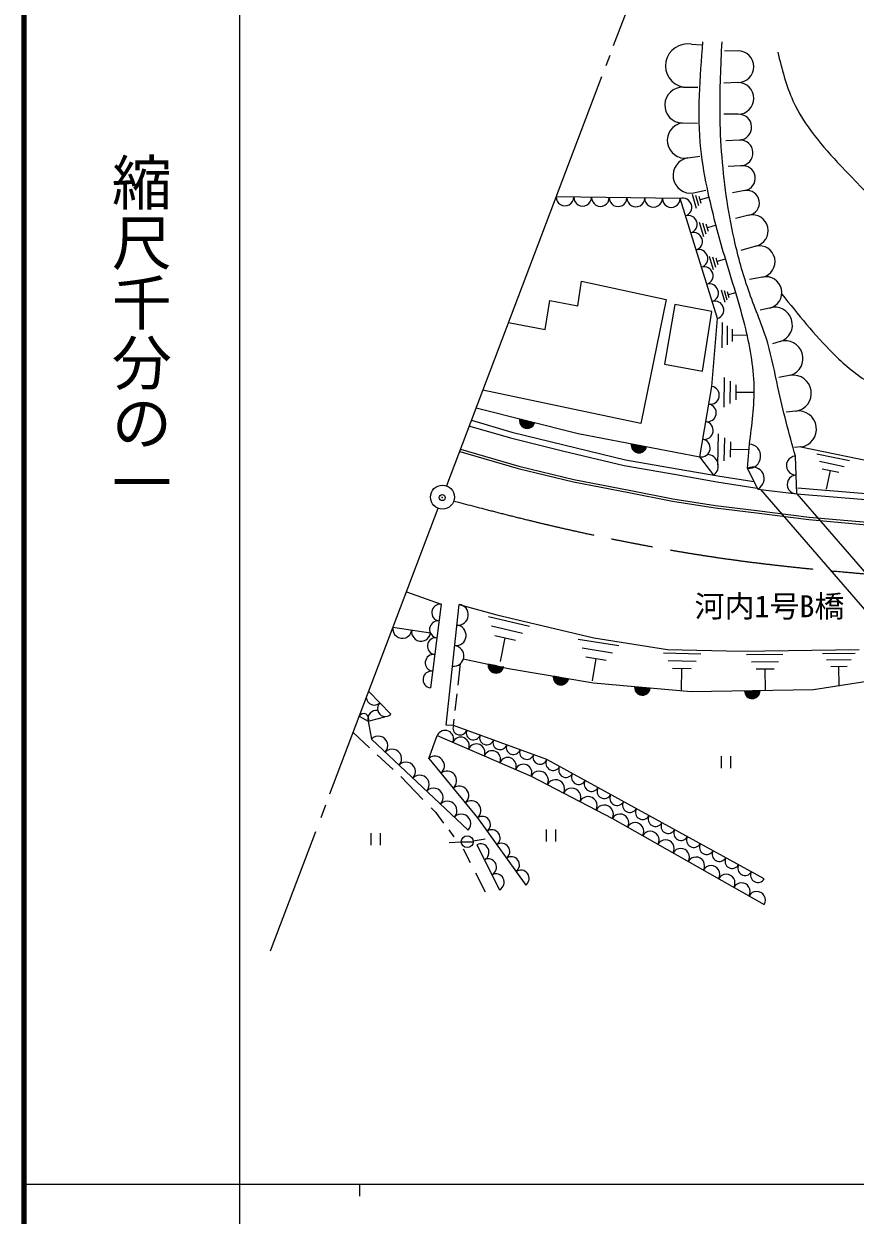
# Model space of a CAD drawing. Units: millimetres, scale not verified. Extents: x 40000 to 680000, y 20000 to 380000.
# Drawn here: x 40000 to 109336, y 202409 to 301734 of the extents above; entities that cross this region are included whole.
import ezdxf
from ezdxf.enums import TextEntityAlignment as Align

# ---------------------------------------------------------------- set-up
doc = ezdxf.new("R2010")
doc.units = ezdxf.units.MM
doc.header["$LTSCALE"] = 1000
doc.header["$PDMODE"] = 32
doc.header["$PDSIZE"] = 500
doc.linetypes.add('CHAIN', pattern=[18.5, 12, -1.5, 3.5, -1.5])
for name, color, linetype, lineweight in [('M-BGD', 7, 'Continuous', 25), ('M-BMK', 2, 'CHAIN', 13), ('M-BMK-SRVR', 3, 'Continuous', 25), ('M-TTL', 2, 'Continuous', 140), ('M-TTL-BAND', 7, 'Continuous', 25)]:
    doc.layers.add(name, color=color, linetype=linetype, lineweight=lineweight)
doc.layers.add('M-OTRS', color=6, linetype='Continuous')
doc.layers.add('M-STR-STR1', color=1, linetype='Continuous')
doc.styles.add('@ＭＳ ゴシック', font='')
doc.styles.add('ＭＳ ゴシック', font='')
doc.styles.get('@ＭＳ ゴシック').set_extended_font_data('@MS Gothic')
doc.styles.get('ＭＳ ゴシック').set_extended_font_data('MS Gothic')

msp = doc.modelspace()

# ---------------------------------------------------------------- linework, layer by layer
at = {"layer": 'M-BGD'}
for p, q in [((95676, 300029), (96552, 299971)), ((99567, 299486), (98427, 299456)), ((94998, 296455), (96223, 296446)), ((99567, 296839), (98377, 296798)), ((99567, 294193), (98387, 294209)), ((94907, 293469), (96184, 293463)), ((99680, 292044), (98557, 291991)), ((95382, 290551), (96378, 290693)), ((99793, 289895), (98747, 289842)), ((94736, 287162), (84396, 287310)), ((97848, 277164), (94736, 287162)), ((96106, 286330), (95766, 287510)), ((95857, 287633), (96881, 287864)), ((96306, 286550), (96046, 287430)), ((96496, 286760), (96326, 287350)), ((97116, 287260), (96416, 287060)), ((100133, 287836), (99097, 287633)), ((96726, 283980), (96346, 285180)), ((96916, 284210), (96636, 285110)), ((100472, 285778), (99366, 285494)), ((97106, 284430), (96916, 285030)), ((97736, 284960), (97016, 284730)), ((101045, 283199), (99796, 282836)), ((97526, 281220), (97196, 282340)), ((97716, 281430), (97466, 282270)), ((97896, 281630), (97736, 282190)), ((98486, 282110), (97816, 281910)), ((86195, 278209), (86512, 280293)), ((86512, 280293), (93578, 278753)), ((101618, 280620), (100536, 280427)), ((98486, 278490), (98186, 279540)), ((98656, 278690), (98436, 279470)), ((98826, 278880), (98676, 279400)), ((99376, 279320), (98756, 279140)), ((83477, 276261), (83884, 278662)), ((83884, 278662), (86195, 278209)), ((93578, 278753), (91449, 268425)), ((94303, 278345), (93442, 273362)), ((97383, 277756), (94303, 278345)), ((96613, 272773), (97383, 277756)), ((97389, 271501), (97848, 277164)), ((102191, 278041), (101415, 277849)), ((80427, 276845), (83477, 276261)), ((98246, 274720), (98266, 276820)), ((98676, 274980), (98686, 276560)), ((99096, 275240), (99096, 276290)), ((100356, 275750), (99096, 275770)), ((103073, 275236), (102445, 275060)), ((93442, 273362), (96613, 272773)), ((98406, 269770), (98426, 272260)), ((103956, 272431), (102976, 272245)), ((91449, 268425), (78283, 271188)), ((96371, 265635), (97389, 271501)), ((98906, 270080), (98926, 271950)), ((99406, 270390), (99416, 271630)), ((100856, 271000), (99416, 271010)), ((77727, 269724), (86237, 267585)), ((104385, 269445), (103579, 269358)), ((77191, 268199), (80584, 267210)), ((77331, 268679), (80714, 267693)), ((80584, 267210), (84915, 266137)), ((80714, 267693), (85033, 266623)), ((86237, 267585), (96371, 265635)), ((97886, 264980), (97946, 267540)), ((98406, 265290), (98456, 267210)), ((76416, 266266), (81290, 264865)), ((85033, 266623), (90184, 265395)), ((98926, 265600), (98956, 266880)), ((100436, 266210), (98946, 266240)), ((100361, 264677), (100517, 266699)), ((104815, 266459), (104283, 266399)), ((104815, 266459), (117958, 263751)), ((76361, 266074), (81239, 264671)), ((84915, 266137), (90083, 264905)), ((90184, 265395), (94502, 264642)), ((97539, 264106), (96371, 265635)), ((104476, 262554), (104348, 265683)), ((106126, 265880), (108876, 265320)), ((106356, 265260), (108426, 264840)), ((81239, 264671), (85833, 263555)), ((81290, 264865), (85876, 263751)), ((90083, 264905), (94416, 264150)), ((94502, 264642), (97870, 264048)), ((101205, 262945), (100361, 264677)), ((106586, 264640), (107966, 264360)), ((106946, 262950), (107276, 264500)), ((85833, 263555), (90449, 262648)), ((85876, 263751), (90488, 262844)), ((94416, 264150), (97789, 263554)), ((97789, 263554), (101163, 263032)), ((97870, 264048), (100896, 263579)), ((90449, 262648), (94106, 261948)), ((90488, 262844), (94140, 262145)), ((101205, 262945), (104476, 262554)), ((101439, 262917), (113002, 249558)), ((104476, 262554), (115158, 250214)), ((104476, 262554), (110194, 262073)), ((104518, 263053), (110224, 262572)), ((94106, 261948), (97662, 261376)), ((94140, 262145), (97690, 261575)), ((97662, 261376), (101111, 260962)), ((97690, 261575), (101135, 261160)), ((101111, 260962), (105466, 260417)), ((101135, 261160), (105488, 260616)), ((105466, 260417), (110318, 259976)), ((105488, 260616), (110333, 260176)), ((71905, 254370), (74818, 253337)), ((74818, 253337), (73906, 246367)), ((75224, 243263), (76300, 253319)), ((76300, 253319), (79452, 252469)), ((78746, 252330), (82186, 251510)), ((79452, 252469), (87532, 250543)), ((73915, 250933), (70785, 251415)), ((79016, 251540), (81596, 250930)), ((79276, 250750), (80996, 250340)), ((79766, 248570), (80136, 250550)), ((86246, 250440), (89626, 249910)), ((87532, 250543), (93685, 249567)), ((86566, 249700), (89106, 249300)), ((93685, 249567), (99814, 249442)), ((99814, 249442), (109671, 249580)), ((76218, 246590), (76432, 248408)), ((80436, 247951), (76655, 248751)), ((86876, 248950), (88576, 248690)), ((87436, 246960), (87726, 248820)), ((93346, 249280), (96476, 249210)), ((93726, 248650), (96076, 248600)), ((100286, 249150), (103316, 249190)), ((100676, 248550), (102946, 248580)), ((106606, 249240), (109326, 249270)), ((106956, 248700), (108996, 248730)), ((87521, 246771), (80436, 247951)), ((94106, 248010), (95666, 247980)), ((94846, 246140), (94886, 248000)), ((101066, 247950), (102576, 247970)), ((101846, 246190), (101826, 247960)), ((114119, 247504), (105858, 246202)), ((107306, 248160), (108666, 248180)), ((108006, 246500), (107986, 248170)), ((95655, 246049), (87521, 246771)), ((68761, 246079), (70621, 244177)), ((75970, 244474), (76133, 245865)), ((105858, 246202), (95655, 246049)), ((67973, 244000), (68719, 243606)), ((68719, 243606), (70116, 243946)), ((68719, 243606), (68984, 242096)), ((75825, 243238), (75885, 243749)), ((67462, 242654), (68836, 241382)), ((73771, 240492), (74486, 242400)), ((74486, 242400), (82310, 239013)), ((75825, 243238), (75224, 243263)), ((83613, 240391), (75825, 243238)), ((68984, 242096), (77060, 234511)), ((69468, 240798), (70796, 239569)), ((73771, 240492), (77826, 235531)), ((101753, 230462), (83613, 240391)), ((98199, 239685), (98199, 240685)), ((98949, 240685), (98949, 239685)), ((71442, 238971), (73291, 237077)), ((82310, 239013), (89084, 235483)), ((73985, 236365), (74322, 236021)), ((74322, 236021), (75006, 235103)), ((77826, 235531), (81857, 229925)), ((89084, 235483), (101753, 228315)), ((75439, 234522), (75867, 233949)), ((83606, 233556), (83606, 234556)), ((84356, 234556), (84356, 233556)), ((68956, 233264), (68956, 234264)), ((69706, 234264), (69706, 233264)), ((76486, 233520), (75486, 233450)), ((76486, 233549), (77486, 233549)), ((77476, 233630), (78466, 233790)), ((76633, 232955), (77217, 231816)), ((77778, 233289), (79686, 229544)), ((77661, 230952), (78470, 229377))]:
    msp.add_line(p, q, dxfattribs=at)
msp.add_circle((76986, 233549), 500, dxfattribs=at)
for centre, radius, start, end in [((95337, 298242), 1819, 79.24903, 259.24903), ((99567, 298163), 1323, 270, 90), ((94952, 294962), 1494, 88.2643, 268.2643), ((99567, 295516), 1323, 270, 90), ((99624, 293118), 1076, 273.01279, 93.01279), ((95145, 292010), 1478, 99.24611, 279.24611), ((99737, 290969), 1076, 273.01279, 93.01279), ((95620, 289092), 1478, 99.24611, 279.24611), ((99963, 288866), 1043, 279.36019, 99.36019), ((85134, 287299), 739, 179.18436, 359.18436), ((86612, 287278), 739, 179.18436, 359.18436), ((88089, 287257), 739, 179.18436, 359.18436), ((89566, 287236), 739, 179.18436, 359.18436), ((91043, 287215), 739, 179.18436, 359.18436), ((92520, 287194), 739, 179.18436, 359.18436), ((93997, 287173), 739, 179.18436, 359.18436), ((94958, 286448), 748, 287.28742, 107.28742), ((100302, 286807), 1043, 279.36019, 99.36019), ((95403, 285020), 748, 287.28742, 107.28742), ((100759, 284488), 1321, 282.52881, 102.52881), ((95847, 283591), 748, 287.28742, 107.28742), ((101332, 281910), 1321, 282.52881, 102.52881), ((96292, 282163), 748, 287.28742, 107.28742), ((96737, 280735), 748, 287.28742, 107.28742), ((101905, 279331), 1321, 282.52881, 102.52881), ((97181, 279306), 748, 287.28742, 107.28742), ((97626, 277878), 748, 287.28742, 107.28742), ((102632, 276639), 1470, 287.4592, 107.4592), ((103515, 273834), 1470, 287.4592, 107.4592), ((104171, 270938), 1508, 278.19086, 98.19086), ((97262, 270768), 744, 260.16106, 80.16106), ((97007, 269301), 744, 260.16106, 80.16106), ((104600, 267952), 1508, 278.19086, 98.19086), ((81982, 268654), 650, 165.88902, 345.88902), ((81982, 268654), 600, 165.88902, 345.88902), ((81982, 268654), 550, 165.88902, 345.88902), ((81982, 268654), 500, 165.88902, 345.88902), ((81982, 268654), 450, 165.88902, 345.88902), ((81982, 268654), 400, 165.88902, 345.88902), ((81982, 268654), 350, 165.88902, 345.88902), ((81982, 268654), 300, 165.88902, 345.88902), ((81982, 268654), 250, 165.88902, 345.88902), ((81982, 268654), 200, 165.88902, 345.88902), ((81982, 268654), 150, 165.88902, 345.88902), ((81982, 268654), 100, 165.88902, 345.88902), ((81982, 268654), 50, 165.88902, 345.88902), ((96753, 267835), 744, 260.16106, 80.16106), ((91304, 266610), 650, 169.10972, 349.10972), ((91304, 266610), 600, 169.10972, 349.10972), ((91304, 266610), 550, 169.10972, 349.10972), ((91304, 266610), 500, 169.10972, 349.10972), ((91304, 266610), 450, 169.10972, 349.10972), ((91304, 266610), 400, 169.10972, 349.10972), ((91304, 266610), 350, 169.10972, 349.10972), ((91304, 266610), 300, 169.10972, 349.10972), ((91304, 266610), 250, 169.10972, 349.10972), ((91304, 266610), 200, 169.10972, 349.10972), ((91304, 266610), 150, 169.10972, 349.10972), ((91304, 266610), 100, 169.10972, 349.10972), ((91304, 266610), 50, 169.10972, 349.10972), ((96499, 266368), 744, 260.16106, 80.16106), ((100439, 265688), 1014, 265.60129, 85.60129), ((96955, 264871), 962, 307.36784, 86.53423), ((104380, 264901), 783, 92.35313, 272.35313), ((100783, 263811), 964, 295.97439, 115.97439), ((104444, 263337), 783, 92.35313, 272.35313), ((74727, 252640), 703, 82.54294, 262.54294), ((76208, 252462), 862, 263.89456, 83.89456), ((71567, 251294), 792, 171.24065, 351.24065), ((74545, 251246), 703, 82.54294, 262.54294), ((76025, 250749), 862, 263.89456, 83.89456), ((73132, 251053), 792, 171.24065, 351.24065), ((74362, 249852), 703, 82.54294, 262.54294), ((75842, 249036), 862, 263.89456, 83.89456), ((74180, 248458), 703, 82.54294, 262.54294), ((79372, 248256), 650, 169.67069, 349.67069), ((79372, 248256), 600, 169.67069, 349.67069), ((79372, 248256), 550, 169.67069, 349.67069), ((79372, 248256), 500, 169.67069, 349.67069), ((79372, 248256), 450, 169.67069, 349.67069), ((79372, 248256), 400, 169.67069, 349.67069), ((79372, 248256), 350, 169.67069, 349.67069), ((73997, 247064), 703, 82.54294, 262.54294), ((79372, 248256), 300, 169.67069, 349.67069), ((79372, 248256), 250, 169.67069, 349.67069), ((79372, 248256), 200, 169.67069, 349.67069), ((79372, 248256), 150, 169.67069, 349.67069), ((79372, 248256), 100, 169.67069, 349.67069), ((79372, 248256), 50, 169.67069, 349.67069), ((84804, 247266), 650, 169.67069, 349.67069), ((84804, 247266), 600, 169.67069, 349.67069), ((84804, 247266), 550, 169.67069, 349.67069), ((84804, 247266), 500, 169.67069, 349.67069), ((84804, 247266), 450, 169.67069, 349.67069), ((84804, 247266), 400, 169.67069, 349.67069), ((84804, 247266), 350, 169.67069, 349.67069), ((84804, 247266), 300, 169.67069, 349.67069), ((84804, 247266), 250, 169.67069, 349.67069), ((84804, 247266), 200, 169.67069, 349.67069), ((84804, 247266), 150, 169.67069, 349.67069), ((84804, 247266), 100, 169.67069, 349.67069), ((84804, 247266), 50, 169.67069, 349.67069), ((91588, 246410), 650, 174.93058, 354.93058), ((91588, 246410), 600, 174.93058, 354.93058), ((91588, 246410), 550, 174.93058, 354.93058), ((91588, 246410), 500, 174.93058, 354.93058), ((91588, 246410), 450, 174.93058, 354.93058), ((91588, 246410), 400, 174.93058, 354.93058), ((91588, 246410), 350, 174.93058, 354.93058), ((91588, 246410), 300, 174.93058, 354.93058), ((91588, 246410), 250, 174.93058, 354.93058), ((91588, 246410), 200, 174.93058, 354.93058), ((91588, 246410), 150, 174.93058, 354.93058), ((91588, 246410), 100, 174.93058, 354.93058), ((91588, 246410), 50, 174.93058, 354.93058), ((69226, 245604), 665, 184.10839, 314.35824), ((100757, 246126), 650, 180.85947, 0.85947), ((100757, 246126), 600, 180.85947, 0.85947), ((100757, 246126), 550, 180.85947, 0.85947), ((100757, 246126), 500, 180.85947, 0.85947), ((100757, 246126), 450, 180.85947, 0.85947), ((100757, 246126), 400, 180.85947, 0.85947), ((100757, 246126), 350, 180.85947, 0.85947), ((100757, 246126), 300, 180.85947, 0.85947), ((100757, 246126), 250, 180.85947, 0.85947), ((100757, 246126), 200, 180.85947, 0.85947), ((100757, 246126), 150, 180.85947, 0.85947), ((100757, 246126), 100, 180.85947, 0.85947), ((100757, 246126), 50, 180.85947, 0.85947), ((69417, 243776), 719, 82.45128, 193.67536), ((70156, 244653), 665, 134.35824, 314.35824), ((68346, 243803), 422, 332.14995, 152.14995), ((75138, 242118), 710, 336.59092, 156.59092), ((76381, 243035), 592, 159.91567, 339.91567), ((77494, 242628), 592, 159.91567, 339.91567), ((78606, 242221), 592, 159.91567, 339.91567), ((69561, 241554), 791, 316.79793, 136.79793), ((76442, 241553), 710, 336.59092, 156.59092), ((77746, 240989), 710, 336.59092, 156.59092), ((79719, 241814), 592, 159.91567, 339.91567), ((80831, 241408), 592, 159.91567, 339.91567), ((70715, 240470), 791, 316.79793, 136.79793), ((74278, 239872), 801, 309.25939, 129.25939), ((79050, 240424), 710, 336.59092, 156.59092), ((80354, 239860), 710, 336.59092, 156.59092), ((81944, 241001), 592, 159.91567, 339.91567), ((83057, 240594), 592, 159.91567, 339.91567), ((84146, 240099), 608, 151.30647, 331.30647), ((71869, 239387), 791, 316.79793, 136.79793), ((75291, 238632), 801, 309.25939, 129.25939), ((81658, 239295), 710, 336.59092, 156.59092), ((82987, 238660), 764, 332.47477, 152.47477), ((85213, 239515), 608, 151.30647, 331.30647), ((73022, 238303), 791, 316.79793, 136.79793), ((84342, 237954), 764, 332.47477, 152.47477), ((86280, 238931), 608, 151.30647, 331.30647), ((87347, 238347), 608, 151.30647, 331.30647), ((74176, 237220), 791, 316.79793, 136.79793), ((76305, 237391), 801, 309.25939, 129.25939), ((85697, 237248), 764, 332.47477, 152.47477), ((88415, 237762), 608, 151.30647, 331.30647), ((89482, 237178), 608, 151.30647, 331.30647), ((75330, 236136), 791, 316.79793, 136.79793), ((77319, 236151), 801, 309.25939, 129.25939), ((87052, 236542), 764, 332.47477, 152.47477), ((88407, 235836), 764, 332.47477, 152.47477), ((90549, 236594), 608, 151.30647, 331.30647), ((76484, 235053), 791, 316.79793, 136.79793), ((78229, 234970), 690, 305.72176, 125.72176), ((89717, 235125), 728, 330.49968, 150.49968), ((91616, 236010), 608, 151.30647, 331.30647), ((92683, 235426), 608, 151.30647, 331.30647), ((79035, 233849), 690, 305.72176, 125.72176), ((90984, 234408), 728, 330.49968, 150.49968), ((92251, 233691), 728, 330.49968, 150.49968), ((93750, 234842), 608, 151.30647, 331.30647), ((94817, 234258), 608, 151.30647, 331.30647), ((79841, 232728), 690, 305.72176, 125.72176), ((93518, 232974), 728, 330.49968, 150.49968), ((95884, 233674), 608, 151.30647, 331.30647), ((78096, 232664), 700, 297.00131, 117.00131), ((94785, 232258), 728, 330.49968, 150.49968), ((96951, 233090), 608, 151.30647, 331.30647), ((98018, 232506), 608, 151.30647, 331.30647), ((78732, 231416), 700, 297.00131, 117.00131), ((80647, 231607), 690, 305.72176, 125.72176), ((96052, 231541), 728, 330.49968, 150.49968), ((97319, 230824), 728, 330.49968, 150.49968), ((99085, 231922), 608, 151.30647, 331.30647), ((100152, 231338), 608, 151.30647, 331.30647), ((79368, 230168), 700, 297.00131, 117.00131), ((81454, 230486), 690, 305.72176, 125.72176), ((98585, 230107), 728, 330.49968, 150.49968), ((101219, 230754), 608, 151.30647, 331.30647), ((99852, 229390), 728, 330.49968, 150.49968), ((101119, 228674), 728, 330.49968, 150.49968)]:
    msp.add_arc(centre, radius, start, end, dxfattribs=at)
for points, knots in [([(100517, 266699), (100730, 268298), (100943, 269898), (100910, 271496), (100874, 273223), (100551, 274948), (100126, 276636), (99607, 278698), (98936, 280703), (98340, 282733), (97863, 284357), (97434, 285997), (97077, 287655), (96816, 288866), (96595, 290087), (96467, 291314), (96160, 294268), (96401, 297255), (96641, 300243)], [0, 0, 0, 0, 1, 1, 1, 2, 2, 2, 3, 3, 3, 4, 4, 4, 5, 5, 5, 6, 6, 6, 6]), ([(104348, 265683), (103826, 267589), (103305, 269496), (102887, 271431), (102621, 272663), (102397, 273906), (102041, 275110), (101621, 276531), (101018, 277897), (100518, 279298), (100039, 280639), (99654, 282013), (99334, 283400), (99063, 284575), (98839, 285760), (98657, 286953), (98286, 289387), (98088, 291851), (98065, 294312), (98047, 296287), (98141, 298260), (98234, 300233)], [0, 0, 0, 0, 1, 1, 1, 2, 2, 2, 3, 3, 3, 4, 4, 4, 5, 5, 5, 6, 6, 6, 7, 7, 7, 7]), ([(102877, 299373), (103222, 297984), (103567, 296595), (104150, 295316), (105077, 293284), (106607, 291529), (108157, 289873), (110375, 287503), (112633, 285334), (114960, 282994), (116113, 281834), (117283, 280633), (118740, 280046), (119628, 279688), (120623, 279558), (121613, 279516), (123056, 279456), (124489, 279582), (125847, 279970), (126924, 280277), (127954, 280749), (128984, 281221)], [0, 0, 0, 0, 1, 1, 1, 2, 2, 2, 3, 3, 3, 4, 4, 4, 5, 5, 5, 6, 6, 6, 7, 7, 7, 7]), ([(103219, 279203), (104577, 277504), (105936, 275805), (107481, 274267), (108347, 273406), (109271, 272596), (110306, 271954), (111334, 271317), (112471, 270847), (113643, 270541), (115070, 270170), (116549, 270043), (118024, 270030), (120070, 270011), (122109, 270210), (124141, 270135), (125515, 270084), (126885, 269908), (128256, 269732)], [0, 0, 0, 0, 1, 1, 1, 2, 2, 2, 3, 3, 3, 4, 4, 4, 5, 5, 5, 6, 6, 6, 6])]:
    msp.add_open_spline(points, degree=3, knots=knots, dxfattribs=at)
at = {"layer": 'M-BMK'}
msp.add_open_spline([(75881, 261941), (77930, 261407), (79979, 260872), (82036, 260369), (85009, 259643), (87999, 258983), (91005, 258404), (93731, 257879), (96469, 257420), (99219, 257044), (102265, 256626), (105326, 256310), (108389, 256036), (111945, 255718), (115505, 255457), (119072, 255330), (122564, 255207), (126063, 255212), (129553, 255381), (133074, 255551), (136587, 255887), (140084, 256338), (143747, 256811), (147392, 257411), (151019, 258102), (153530, 258580), (156033, 259103), (158527, 259664), (160872, 260191), (163210, 260753), (165531, 261377), (167830, 261995), (170111, 262674), (172393, 263354)], degree=3, knots=[0, 0, 0, 0, 1, 1, 1, 2, 2, 2, 3, 3, 3, 4, 4, 4, 5, 5, 5, 6, 6, 6, 7, 7, 7, 8, 8, 8, 9, 9, 9, 10, 10, 10, 11, 11, 11, 11], dxfattribs=at)
at = {"layer": 'M-BMK-SRVR'}
for p, q in [((94030, 312715), (89166, 299889)), ((88868, 299105), (88537, 298230)), ((88188, 297311), (75257, 263209)), ((74542, 261324), (65507, 237497)), ((65161, 236586), (64767, 235546)), ((64318, 234361), (60552, 224429))]:
    msp.add_line(p, q, dxfattribs=at)
msp.add_circle((74912, 262274), 1000, dxfattribs=at)
at = {"layer": 'M-OTRS'}
msp.add_point((74895, 262235), dxfattribs=at)
at = {"layer": 'M-TTL'}
msp.add_line((40000, 380000), (40000, 20000), dxfattribs=at)
at = {"layer": 'M-TTL-BAND'}
for p, q in [((58000, 370000), (58000, 20000)), ((40000, 205000), (579000, 205000)), ((68000, 205000), (68000, 204000))]:
    msp.add_line(p, q, dxfattribs=at)

# ---------------------------------------------------------------- texts
at = {"layer": 'M-STR-STR1', "style": 'ＭＳ ゴシック'}
msp.add_text('河内1号B橋', height=1833, dxfattribs=at).set_placement((95943, 251712), align=Align.BOTTOM_LEFT)
at = {"layer": 'M-TTL-BAND', "style": '@ＭＳ ゴシック'}
msp.add_text('縮尺千分の一', height=3666, rotation=270, dxfattribs=at).set_placement((49777, 261030), align=Align.MIDDLE_RIGHT)

doc.saveas('drawing.dxf')
